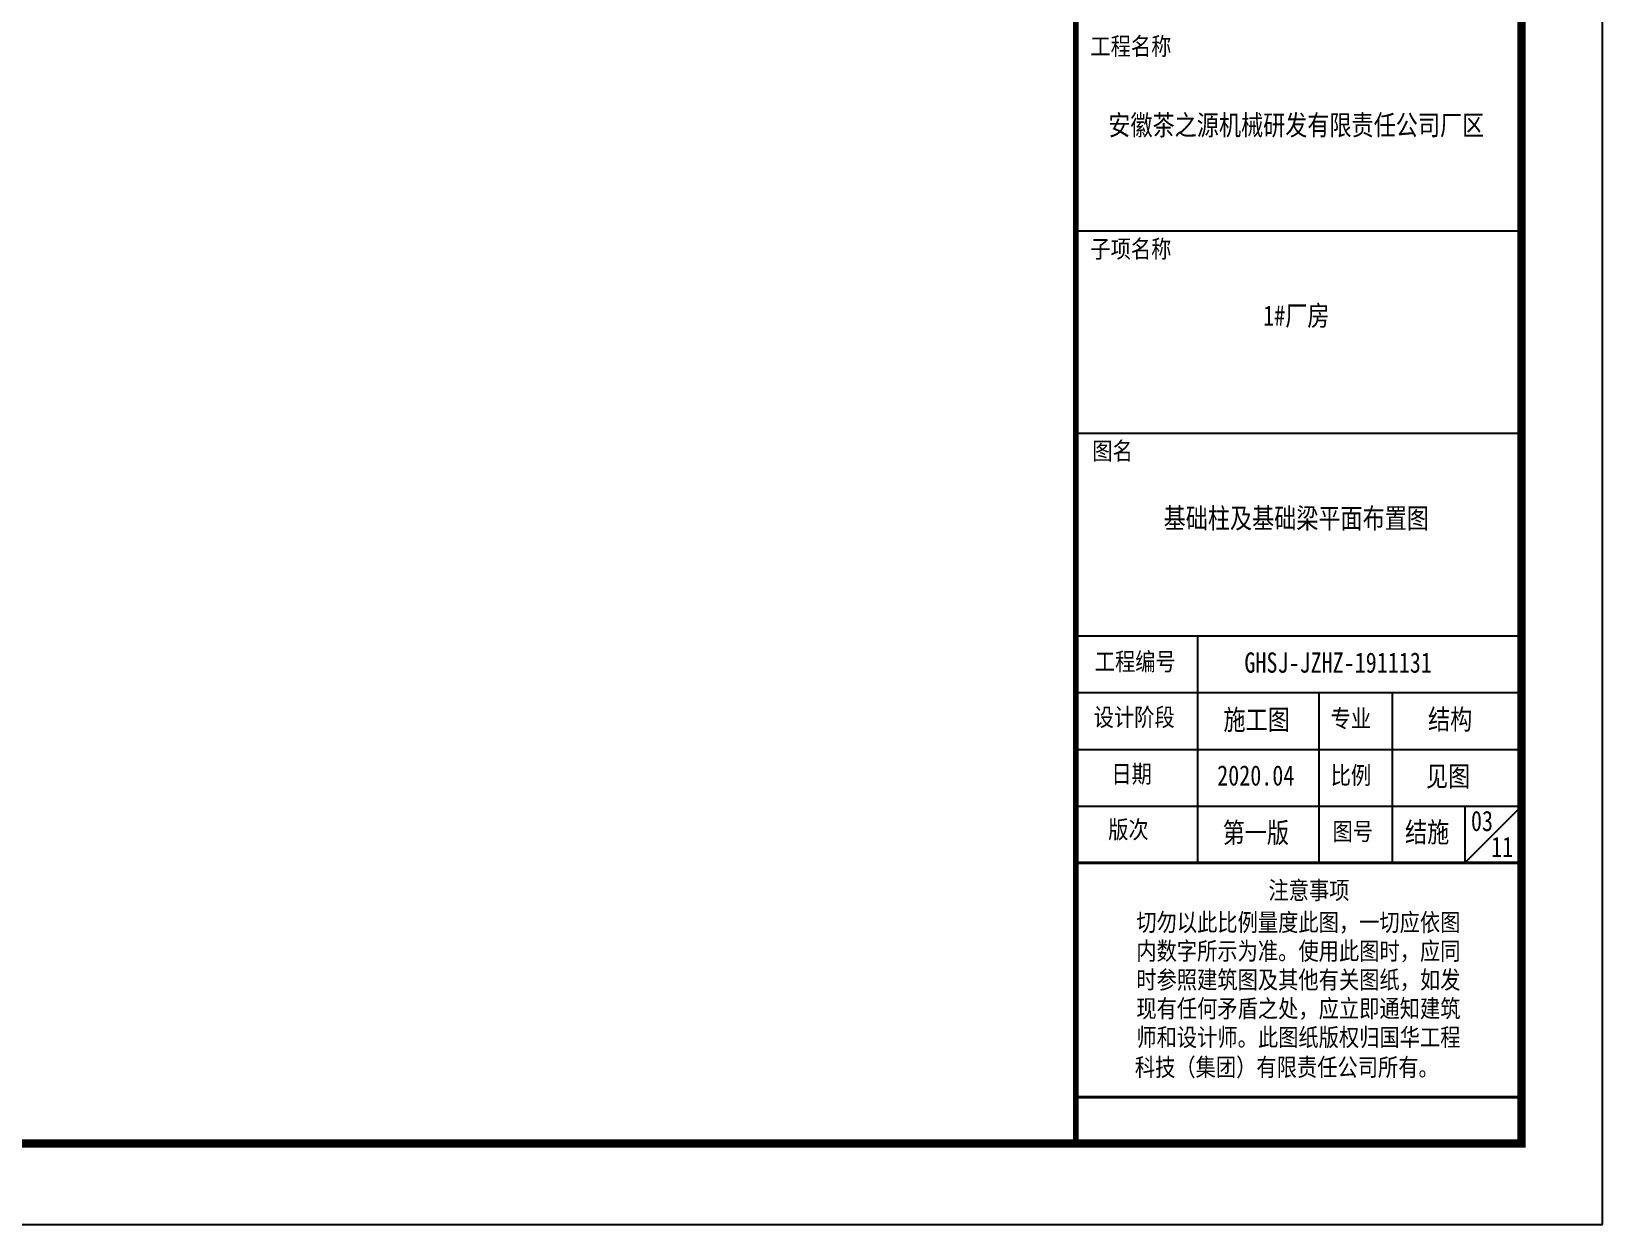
# Model space of a CAD drawing. Extents: x 8844666 to 9156203, y 1662182 to 2655606.
# Drawn here: x 9127122 to 9156203, y 2366081 to 2388166 of the extents above; entities that cross this region are included whole.
import ezdxf
from ezdxf.enums import TextEntityAlignment as Align

# ---------------------------------------------------------------- set-up
doc = ezdxf.new("R2010")
doc.units = 0
doc.header["$LTSCALE"] = 1000
doc.header["$MEASUREMENT"] = 0
doc.layers.get('0').update_dxf_attribs({"linetype": 'CONTINUOUS'})
for name, color, linetype in [('PP-PM-TK', 7, 'CONTINUOUS'), ('PUB_TEXT', 7, 'CONTINUOUS'), ('PUB_TITLE', 4, 'CONTINUOUS')]:
    doc.layers.add(name, color=color, linetype=linetype)
doc.styles.add('TQ', font='txt.shx', dxfattribs={"width": 0.8, "bigfont": 'hztxt.shx'})
doc.styles.add('仿宋', font='', dxfattribs={"width": 0.8})
doc.styles.get('仿宋').set_extended_font_data('SimSun')

# ---------------------------------------------------------------- blocks, each defined once
blk = doc.blocks.new('A1-TK')
at = {"layer": 'PP-PM-TK', "color": 4}
for p, q in [((9146250, 1808480), (9151750, 1808480)), ((9146250, 1805980), (9151750, 1805980)), ((9146250, 1803480), (9151750, 1803480)), ((9147750, 1803480), (9147750, 1800680)), ((9146250, 1802780), (9151750, 1802780)), ((9149250, 1802780), (9149250, 1800680)), ((9150155, 1802780), (9150155, 1800680)), ((9146250, 1802080), (9151750, 1802080)), ((9146250, 1801380), (9151750, 1801380)), ((9151750, 1801380), (9151050, 1800680)), ((9151050, 1801380), (9151050, 1800680))]:
    blk.add_line(p, q, dxfattribs=at)
at = {"layer": 'PP-PM-TK', "color": 4, "const_width": 70}
blk.add_lwpolyline([(9146250, 1854616), (9151750, 1854616), (9151750, 1797216), (9146250, 1797216)], close=True, dxfattribs=at)
at = {"layer": 'PP-PM-TK', "color": 4, "const_width": 40}
for points in [[(9146250, 1800680), (9151750, 1800680)], [(9146250, 1797788), (9151750, 1797788)]]:
    blk.add_lwpolyline(points, dxfattribs=at)
at = {"layer": 'PUB_TEXT', "color": 2, "style": 'TQ'}
for s, p in [('工程名称', (9146430, 1810622)), ('子项名称', (9146430, 1808121)), ('图名', (9146454, 1805628)), ('工程编号', (9146484, 1803029)), ('设计阶段', (9146471, 1802343)), ('专业', (9149395, 1802326)), ('日期', (9146689, 1801643)), ('比例', (9149395, 1801626)), ('版次', (9146650, 1800957)), ('图号', (9149418, 1800934)), ('注意事项', (9148627, 1800207)), ('切勿以此比例量度此图，一切应依图', (9146997, 1799812)), ('内数字所示为准。使用此图时，应同', (9146997, 1799458)), ('时参照建筑图及其他有关图纸，如发', (9146997, 1799103)), ('现有任何矛盾之处，应立即通知建筑', (9146997, 1798748)), ('师和设计师。此图纸版权归国华工程', (9146997, 1798393)), ('科技（集团）有限责任公司所有。', (9146979, 1798024))]:
    blk.add_text(s, height=250, dxfattribs=at).set_placement(p)
at = {"layer": 'PUB_TITLE', "color": 0, "style": '仿宋', "width": 0.8}
for s, p in [('安徽茶之源机械研发有限责任公司厂区', (9148971, 1809658)), ('1#厂房', (9148971, 1807307))]:
    blk.add_text(s, height=250, dxfattribs=at).set_placement(p, align=Align.CENTER)
for s, p in [('GHSJ-JZHZ-1911131', (9148331, 1803026)), ('施工图', (9148073, 1802321)), ('结构', (9150597, 1802326)), ('2020.04', (9147995, 1801633)), ('见图', (9150571, 1801623)), ('第一版', (9148063, 1800927)), ('结施', (9150313, 1800933)), ('11', (9151375, 1800752))]:
    blk.add_text(s, height=250, dxfattribs=at).set_placement(p)

msp = doc.modelspace()

# ---------------------------------------------------------------- linework, layer by layer
at = {"layer": 'PUB_TITLE'}
msp.add_lwpolyline([(8903902.8, 2366081.4), (9156202.8, 2366081.4), (9156202.8, 2455181.4), (8903902.8, 2455181.4)], close=True, dxfattribs=at)
at = {"layer": 'PUB_TITLE', "const_width": 150}
msp.add_lwpolyline([(8907652.8, 2367581.4), (9154702.8, 2367581.4), (9154702.8, 2453681.4), (8907652.8, 2453681.4)], close=True, dxfattribs=at)

# ---------------------------------------------------------------- block references
at = {"xscale": 1.5, "yscale": 1.5, "zscale": 1.5}
msp.add_blockref('A1-TK', (-4572922.9, -328242.4), dxfattribs=at)

# ---------------------------------------------------------------- texts
at = {"layer": 'PUB_TITLE', "color": 6, "style": '仿宋', "width": 0.8}
msp.add_text('基础柱及基础梁平面布置图', height=375, dxfattribs=at).set_placement((9150534, 2378968.5), align=Align.CENTER)
msp.add_text('03', height=375, dxfattribs=at).set_placement((9153766.4, 2373365.4))

doc.saveas('drawing.dxf')
